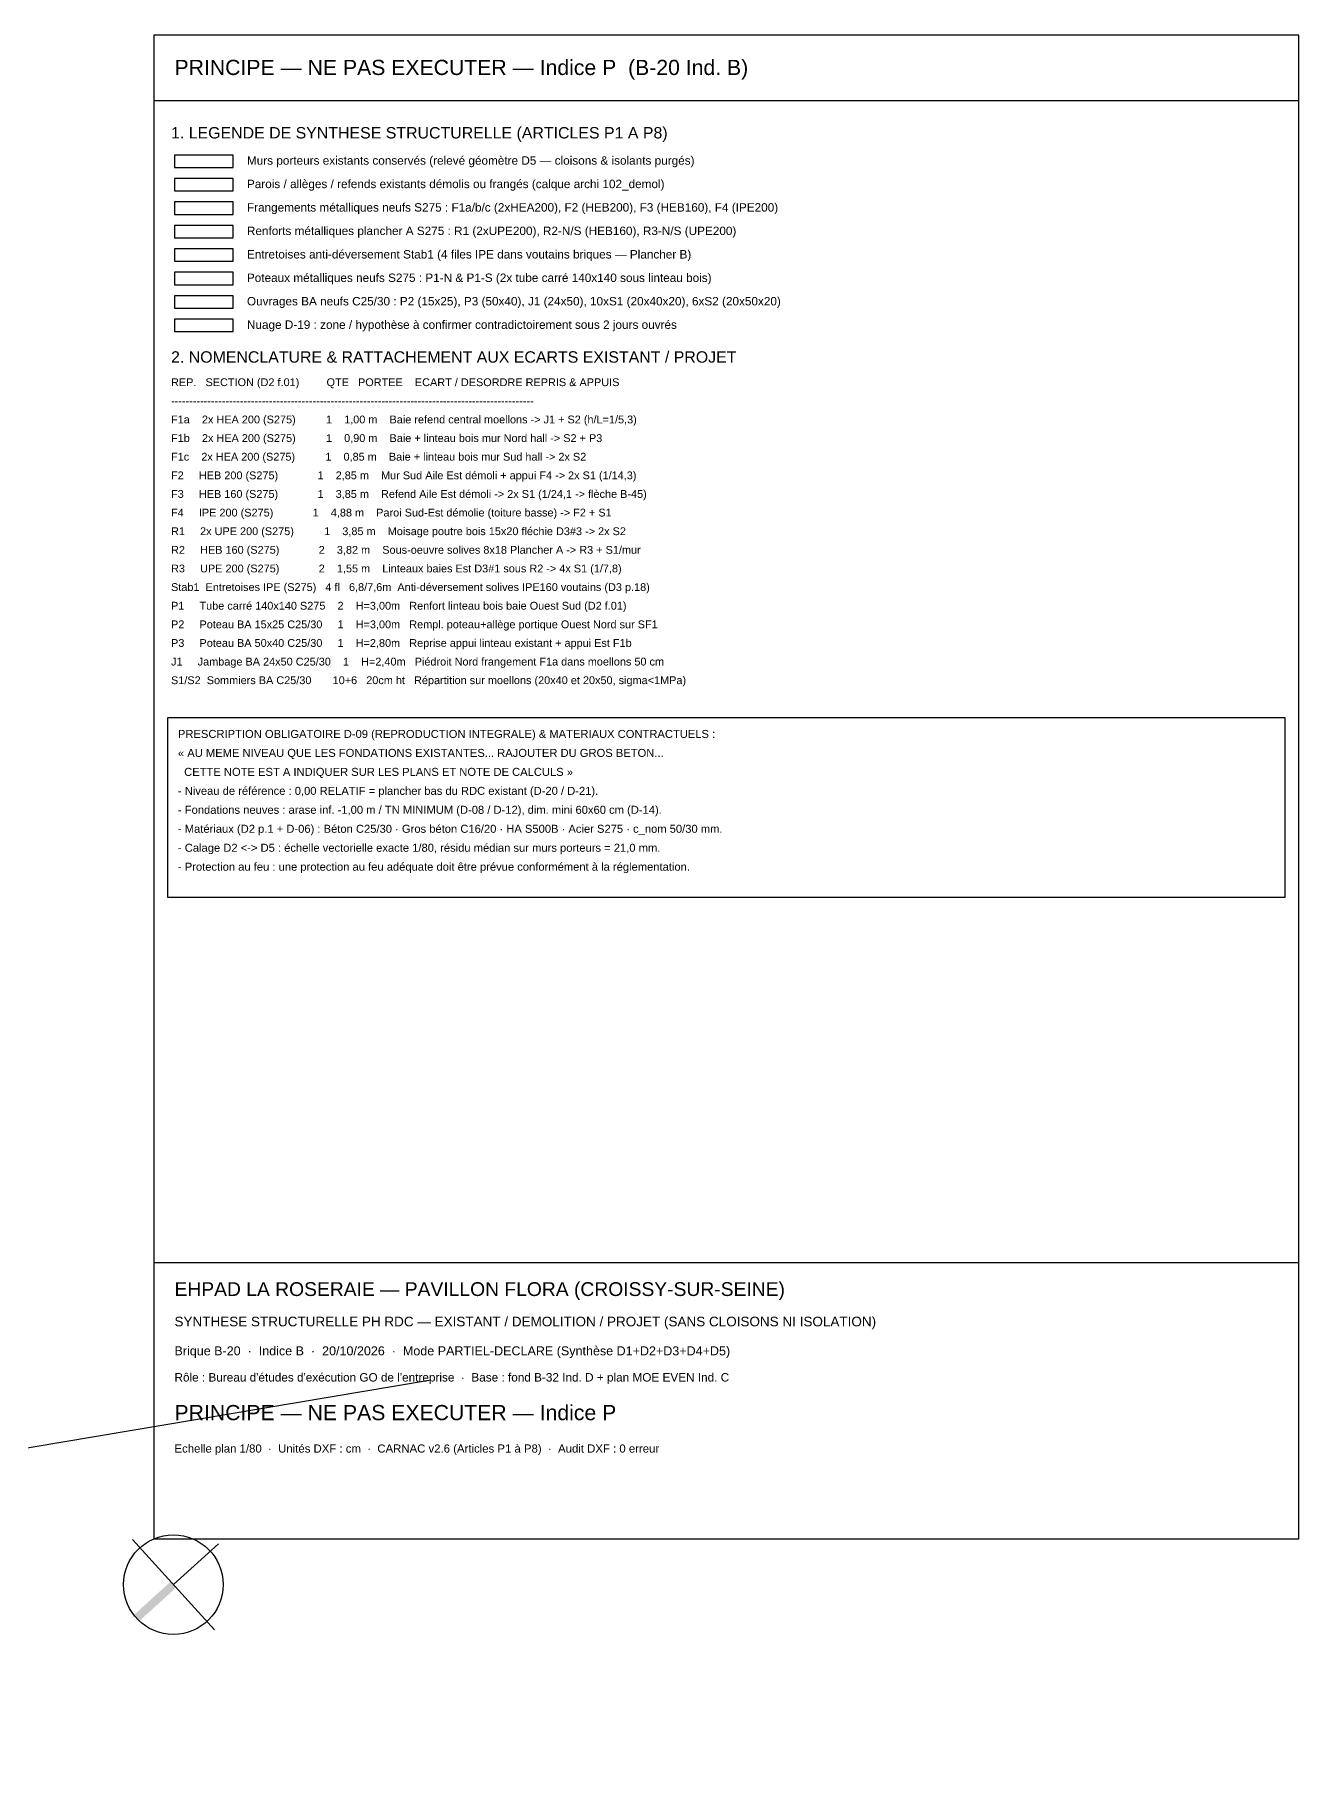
# Model space of a CAD drawing. Header units: centimetres. Extents: x 7169 to 11920, y 3983 to 6520.
# Drawn here: x 10088 to 11920, y 3983 to 6520 of the extents above; entities that cross this region are included whole.
import ezdxf

# ---------------------------------------------------------------- set-up
doc = ezdxf.new("R2010")
doc.units = ezdxf.units.CM
for name, color, linetype in [('010_mur', 8, 'Continuous'), ('070_trait-fin', 9, 'Continuous'), ('ARCHI-DEMOL', 30, 'Continuous'), ('STRUCT-BA', 3, 'Continuous'), ('STRUCT-CARTOUCHE', 7, 'Continuous'), ('STRUCT-FRANGEMENTS', 1, 'Continuous'), ('STRUCT-HYP-D19', 6, 'Continuous'), ('STRUCT-POTEAUX-METAL', 6, 'Continuous'), ('STRUCT-RENFORTS', 5, 'Continuous'), ('STRUCT-STAB', 4, 'Continuous'), ('STRUCT-TEXTE', 7, 'Continuous')]:
    doc.layers.add(name, color=color, linetype=linetype)
doc.styles.get("Standard").update_dxf_attribs({"font": 'arial.ttf'})

# ---------------------------------------------------------------- blocks, each defined once
blk = doc.blocks.new('NORD')
for p, q in [((-149.9, 0), (149.9, 0)), ((0, 0), (0, -149.9))]:
    blk.add_line(p, q)
blk.add_circle((0, 0), 122.5)
blk.add_solid([(-10, 122.1), (10, 122.1), (-10, 0), (10, 0)])

msp = doc.modelspace()

# ---------------------------------------------------------------- linework, layer by layer
at = {"layer": '010_mur'}
msp.add_lwpolyline([(10290, 6328), (10375, 6328), (10375, 6346), (10290, 6346), (10290, 6328)], dxfattribs=at)
at = {"layer": '070_trait-fin'}
msp.add_line((10659, 4569.3), (7169.1, 3983.1), dxfattribs=at)
at = {"layer": 'ARCHI-DEMOL'}
msp.add_lwpolyline([(10290, 6294), (10375, 6294), (10375, 6312), (10290, 6312), (10290, 6294)], dxfattribs=at)
at = {"layer": 'STRUCT-BA'}
msp.add_lwpolyline([(10290, 6124), (10375, 6124), (10375, 6142), (10290, 6142), (10290, 6124)], dxfattribs=at)
at = {"layer": 'STRUCT-CARTOUCHE'}
for points in [[(10260, 4340), (11920, 4340), (11920, 6520), (10260, 6520), (10260, 4340)], [(10260, 4340), (11920, 4340), (11920, 4740), (10260, 4740), (10260, 4340)]]:
    msp.add_lwpolyline(points, dxfattribs=at)
at = {"layer": 'STRUCT-FRANGEMENTS'}
for points in [[(10260, 6425), (11920, 6425), (11920, 6520), (10260, 6520), (10260, 6425)], [(10290, 6260), (10375, 6260), (10375, 6278), (10290, 6278), (10290, 6260)], [(10280, 5270), (11900, 5270), (11900, 5530), (10280, 5530), (10280, 5270)]]:
    msp.add_lwpolyline(points, dxfattribs=at)
at = {"layer": 'STRUCT-HYP-D19'}
msp.add_lwpolyline([(10290, 6090), (10375, 6090), (10375, 6108), (10290, 6108), (10290, 6090)], dxfattribs=at)
at = {"layer": 'STRUCT-POTEAUX-METAL'}
msp.add_lwpolyline([(10290, 6158), (10375, 6158), (10375, 6176), (10290, 6176), (10290, 6158)], dxfattribs=at)
at = {"layer": 'STRUCT-RENFORTS'}
msp.add_lwpolyline([(10290, 6226), (10375, 6226), (10375, 6244), (10290, 6244), (10290, 6226)], dxfattribs=at)
at = {"layer": 'STRUCT-STAB'}
msp.add_lwpolyline([(10290, 6192), (10375, 6192), (10375, 6210), (10290, 6210), (10290, 6192)], dxfattribs=at)

# ---------------------------------------------------------------- block references
at = {"layer": '070_trait-fin', "xscale": 0.5892211539267361, "yscale": 0.5892211539267361, "zscale": 0.5892211539267361, "rotation": 132.2354592550134}
msp.add_blockref('NORD', (10288.4, 4273.6), dxfattribs=at)

# ---------------------------------------------------------------- texts
at = {"layer": 'STRUCT-CARTOUCHE'}
for s, height, p in [('EHPAD LA ROSERAIE — PAVILLON FLORA (CROISSY-SUR-SEINE)', 20, (10290, 4692)), ('SYNTHESE STRUCTURELLE PH RDC — EXISTANT / DEMOLITION / PROJET (SANS CLOISONS NI ISOLATION)', 14, (10290, 4648)), ('Brique B-20  ·  Indice B  ·  20/10/2026  ·  Mode PARTIEL-DECLARE (Synthèse D1+D2+D3+D4+D5)', 13, (10290, 4606)), ("Rôle : Bureau d'études d'exécution GO de l'entreprise  ·  Base : fond B-32 Ind. D + plan MOE EVEN Ind. C", 12.2, (10290, 4568)), ('Echelle plan 1/80  ·  Unités DXF : cm  ·  CARNAC v2.6 (Articles P1 à P8)  ·  Audit DXF : 0 erreur', 11.8, (10290, 4465))]:
    msp.add_text(s, height=height, dxfattribs=at).set_placement(p)
at = {"layer": 'STRUCT-FRANGEMENTS'}
for s, height, p in [('PRINCIPE — NE PAS EXECUTER — Indice P  (B-20 Ind. B)', 22, (10290, 6462)), ('PRESCRIPTION OBLIGATOIRE D-09 (REPRODUCTION INTEGRALE) & MATERIAUX CONTRACTUELS :', 11.6, (10295, 5501)), ('« AU MEME NIVEAU QUE LES FONDATIONS EXISTANTES... RAJOUTER DU GROS BETON...', 11.6, (10295, 5473.5)), ('  CETTE NOTE EST A INDIQUER SUR LES PLANS ET NOTE DE CALCULS »', 11.6, (10295, 5446)), ('PRINCIPE — NE PAS EXECUTER — Indice P', 22, (10290, 4512))]:
    msp.add_text(s, height=height, dxfattribs=at).set_placement(p)
at = {"layer": 'STRUCT-TEXTE'}
for s, height, p in [('1. LEGENDE DE SYNTHESE STRUCTURELLE (ARTICLES P1 A P8)', 16.5, (10285, 6370)), ('Murs porteurs existants conservés (relevé géomètre D5 — cloisons & isolants purgés)', 12.2, (10395, 6332)), ('Parois / allèges / refends existants démolis ou frangés (calque archi 102_demol)', 12.2, (10395, 6298)), ('Frangements métalliques neufs S275 : F1a/b/c (2xHEA200), F2 (HEB200), F3 (HEB160), F4 (IPE200)', 12.2, (10395, 6264)), ('Renforts métalliques plancher A S275 : R1 (2xUPE200), R2-N/S (HEB160), R3-N/S (UPE200)', 12.2, (10395, 6230)), ('Entretoises anti-déversement Stab1 (4 files IPE dans voutains briques — Plancher B)', 12.2, (10395, 6196)), ('Poteaux métalliques neufs S275 : P1-N & P1-S (2x tube carré 140x140 sous linteau bois)', 12.2, (10395, 6162)), ('Ouvrages BA neufs C25/30 : P2 (15x25), P3 (50x40), J1 (24x50), 10xS1 (20x40x20), 6xS2 (20x50x20)', 12.2, (10395, 6128)), ('Nuage D-19 : zone / hypothèse à confirmer contradictoirement sous 2 jours ouvrés', 12.2, (10395, 6094)), ('2. NOMENCLATURE & RATTACHEMENT AUX ECARTS EXISTANT / PROJET', 16.5, (10285, 6045)), ('REP.   SECTION (D2 f.01)         QTE   PORTEE    ECART / DESORDRE REPRIS & APPUIS', 11.3, (10285, 6011)), ('----------------------------------------------------------------------------------------------------', 11.3, (10285, 5984)), ('F1a    2x HEA 200 (S275)          1    1,00 m    Baie refend central moellons -> J1 + S2 (h/L=1/5,3)', 11.3, (10285, 5957)), ('F1b    2x HEA 200 (S275)          1    0,90 m    Baie + linteau bois mur Nord hall -> S2 + P3', 11.3, (10285, 5930)), ('F1c    2x HEA 200 (S275)          1    0,85 m    Baie + linteau bois mur Sud hall -> 2x S2', 11.3, (10285, 5903)), ('F2     HEB 200 (S275)             1    2,85 m    Mur Sud Aile Est démoli + appui F4 -> 2x S1 (1/14,3)', 11.3, (10285, 5876)), ('F3     HEB 160 (S275)             1    3,85 m    Refend Aile Est démoli -> 2x S1 (1/24,1 -> flèche B-45)', 11.3, (10285, 5849)), ('F4     IPE 200 (S275)             1    4,88 m    Paroi Sud-Est démolie (toiture basse) -> F2 + S1', 11.3, (10285, 5822)), ('R1     2x UPE 200 (S275)          1    3,85 m    Moisage poutre bois 15x20 fléchie D3#3 -> 2x S2', 11.3, (10285, 5795)), ('R2     HEB 160 (S275)             2    3,82 m    Sous-oeuvre solives 8x18 Plancher A -> R3 + S1/mur', 11.3, (10285, 5768)), ('R3     UPE 200 (S275)             2    1,55 m    Linteaux baies Est D3#1 sous R2 -> 4x S1 (1/7,8)', 11.3, (10285, 5741)), ('Stab1  Entretoises IPE (S275)   4 fl   6,8/7,6m  Anti-déversement solives IPE160 voutains (D3 p.18)', 11.3, (10285, 5714)), ('P1     Tube carré 140x140 S275    2    H=3,00m   Renfort linteau bois baie Ouest Sud (D2 f.01)', 11.3, (10285, 5687)), ('P2     Poteau BA 15x25 C25/30     1    H=3,00m   Rempl. poteau+allège portique Ouest Nord sur SF1', 11.3, (10285, 5660)), ('P3     Poteau BA 50x40 C25/30     1    H=2,80m   Reprise appui linteau existant + appui Est F1b', 11.3, (10285, 5633)), ('J1     Jambage BA 24x50 C25/30    1    H=2,40m   Piédroit Nord frangement F1a dans moellons 50 cm', 11.3, (10285, 5606)), ('S1/S2  Sommiers BA C25/30       10+6   20cm ht   Répartition sur moellons (20x40 et 20x50, sigma<1MPa)', 11.3, (10285, 5579)), ('- Niveau de référence : 0,00 RELATIF = plancher bas du RDC existant (D-20 / D-21).', 11.6, (10295, 5418.5)), ('- Fondations neuves : arase inf. -1,00 m / TN MINIMUM (D-08 / D-12), dim. mini 60x60 cm (D-14).', 11.6, (10295, 5391)), ('- Matériaux (D2 p.1 + D-06) : Béton C25/30 · Gros béton C16/20 · HA S500B · Acier S275 · c_nom 50/30 mm.', 11.6, (10295, 5363.5)), ('- Calage D2 <-> D5 : échelle vectorielle exacte 1/80, résidu médian sur murs porteurs = 21,0 mm.', 11.6, (10295, 5336)), ('- Protection au feu : une protection au feu adéquate doit être prévue conformément à la réglementation.', 11.6, (10295, 5308.5))]:
    msp.add_text(s, height=height, dxfattribs=at).set_placement(p)

doc.saveas('drawing.dxf')
